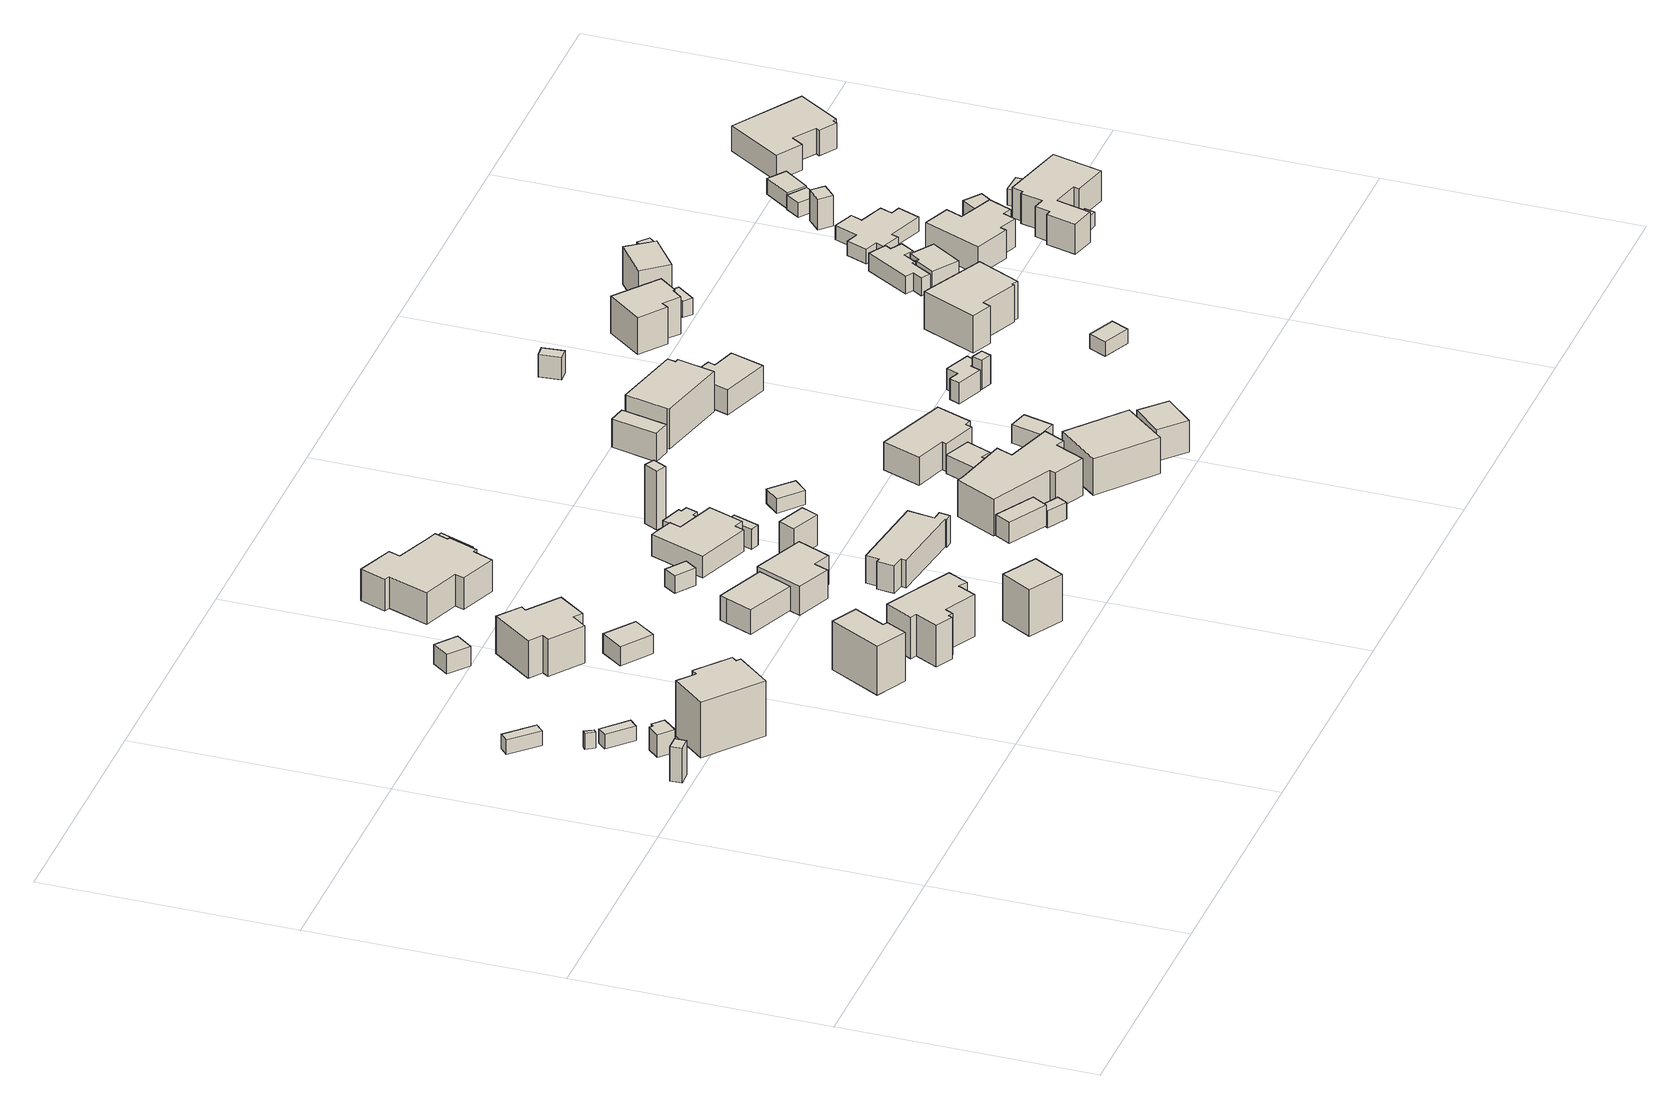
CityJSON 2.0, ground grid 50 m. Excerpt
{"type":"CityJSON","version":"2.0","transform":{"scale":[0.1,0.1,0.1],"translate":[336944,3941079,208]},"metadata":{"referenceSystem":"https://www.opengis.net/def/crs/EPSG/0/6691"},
"CityObjects":{
"building1":{"type":"Building","attributes":{"measuredHeight":7.7,"BuildingIDAttribute.prefecture":"14","BuildingIDAttribute.city":"14151","BuildingDetailAttribute.surveyYear":2015},"geometry":[{"type":"Solid","lod":"1","boundaries":[[[[0,1,2,3]],[[2,4,5,3]],[[1,6,4,2]],[[0,7,6,1]],[[3,5,7,0]],[[4,6,7,5]]]]}]},
"building2":{"type":"Building","attributes":{"BuildingIDAttribute.prefecture":"14","BuildingIDAttribute.city":"14151","BuildingDetailAttribute.surveyYear":2015},"geometry":[{"type":"Solid","lod":"1","boundaries":[[[[8,9,10,11]],[[10,12,13,11]],[[9,14,12,10]],[[8,15,14,9]],[[11,13,15,8]],[[12,14,15,13]]]]}]},
"building3":{"type":"Building","attributes":{"measuredHeight":3.9,"BuildingIDAttribute.prefecture":"14","BuildingIDAttribute.city":"14151","BuildingDetailAttribute.surveyYear":2015},"geometry":[{"type":"Solid","lod":"1","boundaries":[[[[16,17,18,19]],[[18,20,21,19]],[[17,22,20,18]],[[16,23,22,17]],[[19,21,23,16]],[[20,22,23,21]]]]}]},
"building4":{"type":"Building","attributes":{"measuredHeight":5.6,"BuildingIDAttribute.prefecture":"14","BuildingIDAttribute.city":"14151","BuildingDetailAttribute.surveyYear":2015},"geometry":[{"type":"Solid","lod":"1","boundaries":[[[[24,25,26,27,28,29]],[[28,30,31,29]],[[27,32,30,28]],[[26,33,32,27]],[[25,34,33,26]],[[24,35,34,25]],[[29,31,35,24]],[[30,32,33,34,35,31]]]]}]},
"building5":{"type":"Building","attributes":{"BuildingIDAttribute.prefecture":"14","BuildingIDAttribute.city":"14151","BuildingDetailAttribute.surveyYear":2015},"geometry":[{"type":"Solid","lod":"1","boundaries":[[[[36,37,38,39]],[[38,40,41,39]],[[37,42,40,38]],[[36,43,42,37]],[[39,41,43,36]],[[40,42,43,41]]]]}]},
"building6":{"type":"Building","attributes":{"usage":"411","measuredHeight":12.9,"storeysAboveGround":1,"BuildingIDAttribute.prefecture":"14","BuildingIDAttribute.city":"14151","BuildingDetailAttribute.totalFloorArea":115.38,"BuildingDetailAttribute.buildingFootprintArea":115.38,"BuildingDetailAttribute.buildingStructureType":"601","BuildingDetailAttribute.buildingStructureOrgType":"1","BuildingDetailAttribute.orgUsage":"10","BuildingDetailAttribute.surveyYear":2015},"geometry":[{"type":"Solid","lod":"1","boundaries":[[[[44,45,46,47,48,49,50,51]],[[50,52,53,51]],[[49,54,52,50]],[[48,55,54,49]],[[47,56,55,48]],[[46,57,56,47]],[[45,58,57,46]],[[44,59,58,45]],[[51,53,59,44]],[[52,54,55,56,57,58,59,53]]]]}]},
"building7":{"type":"Building","attributes":{"measuredHeight":4.7,"BuildingIDAttribute.prefecture":"14","BuildingIDAttribute.city":"14151","BuildingDetailAttribute.surveyYear":2015},"geometry":[{"type":"Solid","lod":"1","boundaries":[[[[60,61,62,63]],[[62,64,65,63]],[[61,66,64,62]],[[60,67,66,61]],[[63,65,67,60]],[[64,66,67,65]]]]}]},
"building8":{"type":"Building","attributes":{"measuredHeight":9,"BuildingIDAttribute.prefecture":"14","BuildingIDAttribute.city":"14151","BuildingDetailAttribute.surveyYear":2015},"geometry":[{"type":"Solid","lod":"1","boundaries":[[[[68,69,70,71,72,73,74,75,76,77]],[[76,78,79,77]],[[75,80,78,76]],[[74,81,80,75]],[[73,82,81,74]],[[72,83,82,73]],[[71,84,83,72]],[[70,85,84,71]],[[69,86,85,70]],[[68,87,86,69]],[[77,79,87,68]],[[78,80,81,82,83,84,85,86,87,79]]]]}]},
"building9":{"type":"Building","attributes":{"measuredHeight":4.2,"BuildingIDAttribute.prefecture":"14","BuildingIDAttribute.city":"14151","BuildingDetailAttribute.surveyYear":2015},"geometry":[{"type":"Solid","lod":"1","boundaries":[[[[88,89,90,91]],[[90,92,93,91]],[[89,94,92,90]],[[88,95,94,89]],[[91,93,95,88]],[[92,94,95,93]]]]}]},
"building10":{"type":"Building","attributes":{"usage":"411","measuredHeight":10.7,"storeysAboveGround":2,"BuildingIDAttribute.prefecture":"14","BuildingIDAttribute.city":"14151","BuildingDetailAttribute.totalFloorArea":119.31,"BuildingDetailAttribute.buildingFootprintArea":59.66,"BuildingDetailAttribute.buildingStructureType":"601","BuildingDetailAttribute.buildingStructureOrgType":"1","BuildingDetailAttribute.orgUsage":"10","BuildingDetailAttribute.surveyYear":2015},"geometry":[{"type":"Solid","lod":"1","boundaries":[[[[96,97,98,99,100,101]],[[100,102,103,101]],[[99,104,102,100]],[[98,105,104,99]],[[97,106,105,98]],[[96,107,106,97]],[[101,103,107,96]],[[102,104,105,106,107,103]]]]}]},
"building11":{"type":"Building","attributes":{"usage":"411","measuredHeight":8.9,"storeysAboveGround":2,"BuildingIDAttribute.prefecture":"14","BuildingIDAttribute.city":"14151","BuildingDetailAttribute.totalFloorArea":375.32,"BuildingDetailAttribute.buildingFootprintArea":187.66,"BuildingDetailAttribute.buildingStructureType":"601","BuildingDetailAttribute.buildingStructureOrgType":"1","BuildingDetailAttribute.orgUsage":"10","BuildingDetailAttribute.surveyYear":2015,"BuildingLandSlideRiskAttribute.description":"1","BuildingLandSlideRiskAttribute.areaType":"1"},"geometry":[{"type":"Solid","lod":"1","boundaries":[[[[108,109,110,111,112,113,114,115,116,117,118,119,120,121,122,123]],[[122,124,125,123]],[[121,126,124,122]],[[120,127,126,121]],[[119,128,127,120]],[[118,129,128,119]],[[117,130,129,118]],[[116,131,130,117]],[[115,132,131,116]],[[114,133,132,115]],[[113,134,133,114]],[[112,135,134,113]],[[111,136,135,112]],[[110,137,136,111]],[[109,138,137,110]],[[108,139,138,109]],[[123,125,139,108]],[[124,126,127,128,129,130,131,132,133,134,135,136,137,138,139,125]]]]}]},
"building12":{"type":"Building","attributes":{"usage":"411","measuredHeight":9.9,"storeysAboveGround":2,"BuildingIDAttribute.prefecture":"14","BuildingIDAttribute.city":"14151","BuildingDetailAttribute.totalFloorArea":216.31,"BuildingDetailAttribute.buildingFootprintArea":108.16,"BuildingDetailAttribute.buildingStructureType":"601","BuildingDetailAttribute.buildingStructureOrgType":"1","BuildingDetailAttribute.orgUsage":"10","BuildingDetailAttribute.surveyYear":2015,"BuildingLandSlideRiskAttribute.description":"1","BuildingLandSlideRiskAttribute.areaType":"1"},"geometry":[{"type":"Solid","lod":"1","boundaries":[[[[140,141,142,143,144,145,146,147,148,149,150,151]],[[150,152,153,151]],[[149,154,152,150]],[[148,155,154,149]],[[147,156,155,148]],[[146,157,156,147]],[[145,158,157,146]],[[144,159,158,145]],[[143,160,159,144]],[[142,161,160,143]],[[141,162,161,142]],[[140,163,162,141]],[[151,153,163,140]],[[152,154,155,156,157,158,159,160,161,162,163,153]]]]}]},
"building13":{"type":"Building","attributes":{"usage":"413","measuredHeight":5.9,"storeysAboveGround":1,"BuildingIDAttribute.prefecture":"14","BuildingIDAttribute.city":"14151","BuildingDetailAttribute.totalFloorArea":65.57,"BuildingDetailAttribute.buildingFootprintArea":65.57,"BuildingDetailAttribute.buildingStructureType":"601","BuildingDetailAttribute.buildingStructureOrgType":"1","BuildingDetailAttribute.orgUsage":"30","BuildingDetailAttribute.surveyYear":2015},"geometry":[{"type":"Solid","lod":"1","boundaries":[[[[164,165,166,167,168]],[[167,169,170,168]],[[166,171,169,167]],[[165,172,171,166]],[[164,173,172,165]],[[168,170,173,164]],[[169,171,172,173,170]]]]}]},
"building14":{"type":"Building","attributes":{"BuildingIDAttribute.prefecture":"14","BuildingIDAttribute.city":"14151","BuildingDetailAttribute.surveyYear":2015},"geometry":[{"type":"Solid","lod":"1","boundaries":[[[[174,175,176,177,178,179,180,181]],[[180,182,183,181]],[[179,184,182,180]],[[178,185,184,179]],[[177,186,185,178]],[[176,187,186,177]],[[175,188,187,176]],[[174,189,188,175]],[[181,183,189,174]],[[182,184,185,186,187,188,189,183]]]]}]},
"building15":{"type":"Building","attributes":{"measuredHeight":4,"BuildingIDAttribute.prefecture":"14","BuildingIDAttribute.city":"14151","BuildingDetailAttribute.surveyYear":2015},"geometry":[{"type":"Solid","lod":"1","boundaries":[[[[190,191,192,193]],[[192,194,195,193]],[[191,196,194,192]],[[190,197,196,191]],[[193,195,197,190]],[[194,196,197,195]]]]}]},
"building16":{"type":"Building","attributes":{"usage":"413","measuredHeight":7.3,"storeysAboveGround":1,"BuildingIDAttribute.prefecture":"14","BuildingIDAttribute.city":"14151","BuildingDetailAttribute.totalFloorArea":91.71,"BuildingDetailAttribute.buildingFootprintArea":91.71,"BuildingDetailAttribute.buildingStructureType":"601","BuildingDetailAttribute.buildingStructureOrgType":"1","BuildingDetailAttribute.orgUsage":"30","BuildingDetailAttribute.surveyYear":2015},"geometry":[{"type":"Solid","lod":"1","boundaries":[[[[198,199,200,201,202,203]],[[202,204,205,203]],[[201,206,204,202]],[[200,207,206,201]],[[199,208,207,200]],[[198,209,208,199]],[[203,205,209,198]],[[204,206,207,208,209,205]]]]}]},
"building17":{"type":"Building","attributes":{"usage":"411","measuredHeight":10,"storeysAboveGround":1,"BuildingIDAttribute.prefecture":"14","BuildingIDAttribute.city":"14151","BuildingDetailAttribute.totalFloorArea":56.04,"BuildingDetailAttribute.buildingFootprintArea":56.04,"BuildingDetailAttribute.buildingStructureType":"610","BuildingDetailAttribute.buildingStructureOrgType":"2","BuildingDetailAttribute.orgUsage":"10","BuildingDetailAttribute.surveyYear":2015,"BuildingLandSlideRiskAttribute.description":"1","BuildingLandSlideRiskAttribute.areaType":"1"},"geometry":[{"type":"Solid","lod":"1","boundaries":[[[[210,211,212,213]],[[212,214,215,213]],[[211,216,214,212]],[[210,217,216,211]],[[213,215,217,210]],[[214,216,217,215]]]]}]},
"building18":{"type":"Building","attributes":{"usage":"413","measuredHeight":5.6,"storeysAboveGround":1,"BuildingIDAttribute.prefecture":"14","BuildingIDAttribute.city":"14151","BuildingDetailAttribute.totalFloorArea":121.06,"BuildingDetailAttribute.buildingFootprintArea":121.06,"BuildingDetailAttribute.buildingStructureType":"601","BuildingDetailAttribute.buildingStructureOrgType":"1","BuildingDetailAttribute.orgUsage":"30","BuildingDetailAttribute.surveyYear":2015},"geometry":[{"type":"Solid","lod":"1","boundaries":[[[[218,219,220,221,222,223,224,225]],[[224,226,227,225]],[[223,228,226,224]],[[222,229,228,223]],[[221,230,229,222]],[[220,231,230,221]],[[219,232,231,220]],[[218,233,232,219]],[[225,227,233,218]],[[226,228,229,230,231,232,233,227]]]]}]},
"building19":{"type":"Building","attributes":{"usage":"413","measuredHeight":7.3,"storeysAboveGround":2,"BuildingIDAttribute.prefecture":"14","BuildingIDAttribute.city":"14151","BuildingDetailAttribute.totalFloorArea":210.36,"BuildingDetailAttribute.buildingFootprintArea":105.18,"BuildingDetailAttribute.buildingStructureType":"601","BuildingDetailAttribute.buildingStructureOrgType":"1","BuildingDetailAttribute.orgUsage":"30","BuildingDetailAttribute.surveyYear":2015},"geometry":[{"type":"Solid","lod":"1","boundaries":[[[[234,235,236,237,238,239,240,241,242,243,244,245]],[[244,246,247,245]],[[243,248,246,244]],[[242,249,248,243]],[[241,250,249,242]],[[240,251,250,241]],[[239,252,251,240]],[[238,253,252,239]],[[237,254,253,238]],[[236,255,254,237]],[[235,256,255,236]],[[234,257,256,235]],[[245,247,257,234]],[[246,248,249,250,251,252,253,254,255,256,257,247]]]]}]},
"building20":{"type":"Building","attributes":{"usage":"413","measuredHeight":5.4,"storeysAboveGround":1,"BuildingIDAttribute.prefecture":"14","BuildingIDAttribute.city":"14151","BuildingDetailAttribute.totalFloorArea":9.19,"BuildingDetailAttribute.buildingFootprintArea":9.19,"BuildingDetailAttribute.buildingStructureType":"601","BuildingDetailAttribute.buildingStructureOrgType":"1","BuildingDetailAttribute.orgUsage":"30","BuildingDetailAttribute.surveyYear":2015},"geometry":[{"type":"Solid","lod":"1","boundaries":[[[[258,259,260,261]],[[260,262,263,261]],[[259,264,262,260]],[[258,265,264,259]],[[261,263,265,258]],[[262,264,265,263]]]]}]},
"building21":{"type":"Building","attributes":{"usage":"413","measuredHeight":3.9,"storeysAboveGround":1,"BuildingIDAttribute.prefecture":"14","BuildingIDAttribute.city":"14151","BuildingDetailAttribute.totalFloorArea":19.74,"BuildingDetailAttribute.buildingFootprintArea":19.74,"BuildingDetailAttribute.buildingStructureType":"601","BuildingDetailAttribute.buildingStructureOrgType":"1","BuildingDetailAttribute.orgUsage":"30","BuildingDetailAttribute.surveyYear":2015},"geometry":[{"type":"Solid","lod":"1","boundaries":[[[[266,267,268,269,270,271,272,273]],[[272,274,275,273]],[[271,276,274,272]],[[270,277,276,271]],[[269,278,277,270]],[[268,279,278,269]],[[267,280,279,268]],[[266,281,280,267]],[[273,275,281,266]],[[274,276,277,278,279,280,281,275]]]]}]},
"building22":{"type":"Building","attributes":{"usage":"413","measuredHeight":7.1,"storeysAboveGround":1,"BuildingIDAttribute.prefecture":"14","BuildingIDAttribute.city":"14151","BuildingDetailAttribute.totalFloorArea":36.73,"BuildingDetailAttribute.buildingFootprintArea":36.73,"BuildingDetailAttribute.buildingStructureType":"601","BuildingDetailAttribute.buildingStructureOrgType":"1","BuildingDetailAttribute.orgUsage":"30","BuildingDetailAttribute.surveyYear":2015},"geometry":[{"type":"Solid","lod":"1","boundaries":[[[[282,283,284,285]],[[284,286,287,285]],[[283,288,286,284]],[[282,289,288,283]],[[285,287,289,282]],[[286,288,289,287]]]]}]},
"building23":{"type":"Building","attributes":{"measuredHeight":16,"BuildingIDAttribute.prefecture":"14","BuildingIDAttribute.city":"14151","BuildingDetailAttribute.surveyYear":2015},"geometry":[{"type":"Solid","lod":"1","boundaries":[[[[290,291,292,293]],[[292,294,295,293]],[[291,296,294,292]],[[290,297,296,291]],[[293,295,297,290]],[[294,296,297,295]]]]}]},
"building24":{"type":"Building","attributes":{"measuredHeight":4.6,"BuildingIDAttribute.prefecture":"14","BuildingIDAttribute.city":"14151","BuildingDetailAttribute.surveyYear":2015},"geometry":[{"type":"Solid","lod":"1","boundaries":[[[[298,299,300,301]],[[300,302,303,301]],[[299,304,302,300]],[[298,305,304,299]],[[301,303,305,298]],[[302,304,305,303]]]]}]},
"building25":{"type":"Building","attributes":{"measuredHeight":4.5,"BuildingIDAttribute.prefecture":"14","BuildingIDAttribute.city":"14151","BuildingDetailAttribute.surveyYear":2015},"geometry":[{"type":"Solid","lod":"1","boundaries":[[[[306,307,308,309]],[[308,310,311,309]],[[307,312,310,308]],[[306,313,312,307]],[[309,311,313,306]],[[310,312,313,311]]]]}]},
"building26":{"type":"Building","attributes":{"usage":"431","storeysAboveGround":1,"BuildingIDAttribute.prefecture":"14","BuildingIDAttribute.city":"14151","BuildingDetailAttribute.totalFloorArea":19.78,"BuildingDetailAttribute.buildingFootprintArea":19.78,"BuildingDetailAttribute.buildingStructureType":"601","BuildingDetailAttribute.buildingStructureOrgType":"1","BuildingDetailAttribute.orgUsage":"141","BuildingDetailAttribute.surveyYear":2015},"geometry":[{"type":"Solid","lod":"1","boundaries":[[[[314,315,316,317]],[[316,318,319,317]],[[315,320,318,316]],[[314,321,320,315]],[[317,319,321,314]],[[318,320,321,319]]]]}]},
"building27":{"type":"Building","attributes":{"usage":"413","measuredHeight":9.2,"storeysAboveGround":2,"BuildingIDAttribute.prefecture":"14","BuildingIDAttribute.city":"14151","BuildingDetailAttribute.totalFloorArea":371.3,"BuildingDetailAttribute.buildingFootprintArea":185.65,"BuildingDetailAttribute.buildingStructureType":"601","BuildingDetailAttribute.buildingStructureOrgType":"1","BuildingDetailAttribute.orgUsage":"30","BuildingDetailAttribute.surveyYear":2015},"geometry":[{"type":"Solid","lod":"1","boundaries":[[[[322,323,324,325,326,327,328,329,330,331,332]],[[331,333,334,332]],[[330,335,333,331]],[[329,336,335,330]],[[328,337,336,329]],[[327,338,337,328]],[[326,339,338,327]],[[325,340,339,326]],[[324,341,340,325]],[[323,342,341,324]],[[322,343,342,323]],[[332,334,343,322]],[[333,335,336,337,338,339,340,341,342,343,334]]]]}]},
"building28":{"type":"Building","attributes":{"usage":"411","measuredHeight":7.2,"storeysAboveGround":1,"BuildingIDAttribute.prefecture":"14","BuildingIDAttribute.city":"14151","BuildingDetailAttribute.totalFloorArea":29.94,"BuildingDetailAttribute.buildingFootprintArea":29.94,"BuildingDetailAttribute.buildingStructureType":"601","BuildingDetailAttribute.buildingStructureOrgType":"1","BuildingDetailAttribute.orgUsage":"10","BuildingDetailAttribute.surveyYear":2015,"BuildingLandSlideRiskAttribute.description":"1","BuildingLandSlideRiskAttribute.areaType":"1"},"geometry":[{"type":"Solid","lod":"1","boundaries":[[[[344,345,346,347,348]],[[347,349,350,348]],[[346,351,349,347]],[[345,352,351,346]],[[344,353,352,345]],[[348,350,353,344]],[[349,351,352,353,350]]]]}]},
"building29":{"type":"Building","attributes":{"usage":"411","measuredHeight":4.3,"storeysAboveGround":1,"BuildingIDAttribute.prefecture":"14","BuildingIDAttribute.city":"14151","BuildingDetailAttribute.totalFloorArea":9.15,"BuildingDetailAttribute.buildingFootprintArea":9.15,"BuildingDetailAttribute.buildingStructureType":"601","BuildingDetailAttribute.buildingStructureOrgType":"1","BuildingDetailAttribute.orgUsage":"10","BuildingDetailAttribute.surveyYear":2015},"geometry":[{"type":"Solid","lod":"1","boundaries":[[[[354,355,356,357,358,359]],[[358,360,361,359]],[[357,362,360,358]],[[356,363,362,357]],[[355,364,363,356]],[[354,365,364,355]],[[359,361,365,354]],[[360,362,363,364,365,361]]]]}]},
"building30":{"type":"Building","attributes":{"usage":"411","measuredHeight":7.8,"storeysAboveGround":3,"BuildingIDAttribute.prefecture":"14","BuildingIDAttribute.city":"14151","BuildingDetailAttribute.totalFloorArea":299.04,"BuildingDetailAttribute.buildingFootprintArea":99.68,"BuildingDetailAttribute.buildingStructureType":"601","BuildingDetailAttribute.buildingStructureOrgType":"1","BuildingDetailAttribute.orgUsage":"10","BuildingDetailAttribute.surveyYear":2015},"geometry":[{"type":"Solid","lod":"1","boundaries":[[[[366,367,368,369,370,371,372,373]],[[372,374,375,373]],[[371,376,374,372]],[[370,377,376,371]],[[369,378,377,370]],[[368,379,378,369]],[[367,380,379,368]],[[366,381,380,367]],[[373,375,381,366]],[[374,376,377,378,379,380,381,375]]]]}]},
"building31":{"type":"Building","attributes":{"usage":"411","measuredHeight":8.8,"storeysAboveGround":2,"BuildingIDAttribute.prefecture":"14","BuildingIDAttribute.city":"14151","BuildingDetailAttribute.totalFloorArea":244.05,"BuildingDetailAttribute.buildingFootprintArea":122.03,"BuildingDetailAttribute.buildingStructureType":"601","BuildingDetailAttribute.buildingStructureOrgType":"1","BuildingDetailAttribute.orgUsage":"10","BuildingDetailAttribute.surveyYear":2015},"geometry":[{"type":"Solid","lod":"1","boundaries":[[[[382,383,384,385]],[[384,386,387,385]],[[383,388,386,384]],[[382,389,388,383]],[[385,387,389,382]],[[386,388,389,387]]]]}]},
"building32":{"type":"Building","attributes":{"usage":"411","measuredHeight":9.7,"storeysAboveGround":1,"BuildingIDAttribute.prefecture":"14","BuildingIDAttribute.city":"14151","BuildingDetailAttribute.totalFloorArea":121.78,"BuildingDetailAttribute.buildingFootprintArea":121.78,"BuildingDetailAttribute.buildingStructureType":"601","BuildingDetailAttribute.buildingStructureOrgType":"1","BuildingDetailAttribute.orgUsage":"10","BuildingDetailAttribute.surveyYear":2015,"BuildingLandSlideRiskAttribute.description":"1","BuildingLandSlideRiskAttribute.areaType":"1"},"geometry":[{"type":"Solid","lod":"1","boundaries":[[[[390,391,392,393,394,395,396]],[[395,397,398,396]],[[394,399,397,395]],[[393,400,399,394]],[[392,401,400,393]],[[391,402,401,392]],[[390,403,402,391]],[[396,398,403,390]],[[397,399,400,401,402,403,398]]]]}]},
"building33":{"type":"Building","attributes":{"usage":"411","measuredHeight":4.2,"storeysAboveGround":2,"BuildingIDAttribute.prefecture":"14","BuildingIDAttribute.city":"14151","BuildingDetailAttribute.totalFloorArea":39.85,"BuildingDetailAttribute.buildingFootprintArea":19.93,"BuildingDetailAttribute.buildingStructureType":"601","BuildingDetailAttribute.buildingStructureOrgType":"1","BuildingDetailAttribute.orgUsage":"10","BuildingDetailAttribute.surveyYear":2015},"geometry":[{"type":"Solid","lod":"1","boundaries":[[[[404,405,406,407]],[[406,408,409,407]],[[405,410,408,406]],[[404,411,410,405]],[[407,409,411,404]],[[408,410,411,409]]]]}]},
"building34":{"type":"Building","attributes":{"usage":"411","measuredHeight":7.5,"storeysAboveGround":1,"BuildingIDAttribute.prefecture":"14","BuildingIDAttribute.city":"14151","BuildingDetailAttribute.totalFloorArea":44.48,"BuildingDetailAttribute.buildingFootprintArea":44.48,"BuildingDetailAttribute.buildingStructureType":"601","BuildingDetailAttribute.buildingStructureOrgType":"1","BuildingDetailAttribute.orgUsage":"10","BuildingDetailAttribute.surveyYear":2015},"geometry":[{"type":"Solid","lod":"1","boundaries":[[[[412,413,414,415]],[[414,416,417,415]],[[413,418,416,414]],[[412,419,418,413]],[[415,417,419,412]],[[416,418,419,417]]]]}]},
"building35":{"type":"Building","attributes":{"usage":"411","measuredHeight":5.8,"storeysAboveGround":1,"BuildingIDAttribute.prefecture":"14","BuildingIDAttribute.city":"14151","BuildingDetailAttribute.totalFloorArea":69.33,"BuildingDetailAttribute.buildingFootprintArea":69.33,"BuildingDetailAttribute.buildingStructureType":"601","BuildingDetailAttribute.buildingStructureOrgType":"1","BuildingDetailAttribute.orgUsage":"10","BuildingDetailAttribute.surveyYear":2015},"geometry":[{"type":"Solid","lod":"1","boundaries":[[[[420,421,422,423,424,425,426,427]],[[426,428,429,427]],[[425,430,428,426]],[[424,431,430,425]],[[423,432,431,424]],[[422,433,432,423]],[[421,434,433,422]],[[420,435,434,421]],[[427,429,435,420]],[[428,430,431,432,433,434,435,429]]]]}]},
"building36":{"type":"Building","attributes":{"measuredHeight":5,"BuildingIDAttribute.prefecture":"14","BuildingIDAttribute.city":"14151","BuildingDetailAttribute.surveyYear":2015},"geometry":[{"type":"Solid","lod":"1","boundaries":[[[[436,437,438,439]],[[438,440,441,439]],[[437,442,440,438]],[[436,443,442,437]],[[439,441,443,436]],[[440,442,443,441]]]]}]},
"building37":{"type":"Building","attributes":{"measuredHeight":6,"BuildingIDAttribute.prefecture":"14","BuildingIDAttribute.city":"14151","BuildingDetailAttribute.surveyYear":2015},"geometry":[{"type":"Solid","lod":"1","boundaries":[[[[444,445,446,447,448,449,450,451]],[[450,452,453,451]],[[449,454,452,450]],[[448,455,454,449]],[[447,456,455,448]],[[446,457,456,447]],[[445,458,457,446]],[[444,459,458,445]],[[451,453,459,444]],[[452,454,455,456,457,458,459,453]]]]}]},
"building38":{"type":"Building","attributes":{"measuredHeight":6.2,"BuildingIDAttribute.prefecture":"14","BuildingIDAttribute.city":"14151","BuildingDetailAttribute.surveyYear":2015},"geometry":[{"type":"Solid","lod":"1","boundaries":[[[[460,461,462,463]],[[462,464,465,463]],[[461,466,464,462]],[[460,467,466,461]],[[463,465,467,460]],[[464,466,467,465]]]]}]},
"building39":{"type":"Building","attributes":{"usage":"411","measuredHeight":8.8,"storeysAboveGround":2,"BuildingIDAttribute.prefecture":"14","BuildingIDAttribute.city":"14151","BuildingDetailAttribute.totalFloorArea":139.13,"BuildingDetailAttribute.buildingFootprintArea":69.57,"BuildingDetailAttribute.buildingStructureType":"601","BuildingDetailAttribute.buildingStructureOrgType":"1","BuildingDetailAttribute.orgUsage":"10","BuildingDetailAttribute.surveyYear":2015},"geometry":[{"type":"Solid","lod":"1","boundaries":[[[[468,469,470,471,472,473,474,475]],[[474,476,477,475]],[[473,478,476,474]],[[472,479,478,473]],[[471,480,479,472]],[[470,481,480,471]],[[469,482,481,470]],[[468,483,482,469]],[[475,477,483,468]],[[476,478,479,480,481,482,483,477]]]]}]},
"building40":{"type":"Building","attributes":{"measuredHeight":3.9,"BuildingIDAttribute.prefecture":"14","BuildingIDAttribute.city":"14151","BuildingDetailAttribute.surveyYear":2015},"geometry":[{"type":"Solid","lod":"1","boundaries":[[[[484,485,486,487,488,489]],[[488,490,491,489]],[[487,492,490,488]],[[486,493,492,487]],[[485,494,493,486]],[[484,495,494,485]],[[489,491,495,484]],[[490,492,493,494,495,491]]]]}]},
"building41":{"type":"Building","attributes":{"BuildingIDAttribute.prefecture":"14","BuildingIDAttribute.city":"14151","BuildingDetailAttribute.surveyYear":2015},"geometry":[{"type":"Solid","lod":"1","boundaries":[[[[496,497,498,499]],[[498,500,501,499]],[[497,502,500,498]],[[496,503,502,497]],[[499,501,503,496]],[[500,502,503,501]]]]}]},
"building42":{"type":"Building","attributes":{"usage":"413","measuredHeight":9.2,"storeysAboveGround":2,"BuildingIDAttribute.prefecture":"14","BuildingIDAttribute.city":"14151","BuildingDetailAttribute.totalFloorArea":245.6,"BuildingDetailAttribute.buildingFootprintArea":122.8,"BuildingDetailAttribute.buildingStructureType":"601","BuildingDetailAttribute.buildingStructureOrgType":"1","BuildingDetailAttribute.orgUsage":"30","BuildingDetailAttribute.surveyYear":2015},"geometry":[{"type":"Solid","lod":"1","boundaries":[[[[504,505,506,507,508,509,510,511]],[[510,512,513,511]],[[509,514,512,510]],[[508,515,514,509]],[[507,516,515,508]],[[506,517,516,507]],[[505,518,517,506]],[[504,519,518,505]],[[511,513,519,504]],[[512,514,515,516,517,518,519,513]]]]}]},
"building43":{"type":"Building","attributes":{"usage":"411","measuredHeight":8.5,"storeysAboveGround":2,"BuildingIDAttribute.prefecture":"14","BuildingIDAttribute.city":"14151","BuildingDetailAttribute.totalFloorArea":89.22,"BuildingDetailAttribute.buildingFootprintArea":44.61,"BuildingDetailAttribute.buildingStructureType":"601","BuildingDetailAttribute.buildingStructureOrgType":"1","BuildingDetailAttribute.orgUsage":"10","BuildingDetailAttribute.surveyYear":2015},"geometry":[{"type":"Solid","lod":"1","boundaries":[[[[520,521,522,523]],[[522,524,525,523]],[[521,526,524,522]],[[520,527,526,521]],[[523,525,527,520]],[[524,526,527,525]]]]}]},
"building44":{"type":"Building","attributes":{"usage":"411","measuredHeight":4.4,"storeysAboveGround":2,"BuildingIDAttribute.prefecture":"14","BuildingIDAttribute.city":"14151","BuildingDetailAttribute.totalFloorArea":62.39,"BuildingDetailAttribute.buildingFootprintArea":31.19,"BuildingDetailAttribute.buildingStructureType":"601","BuildingDetailAttribute.buildingStructureOrgType":"1","BuildingDetailAttribute.orgUsage":"10","BuildingDetailAttribute.surveyYear":2015},"geometry":[{"type":"Solid","lod":"1","boundaries":[[[[528,529,530,531,532,533,534,535,536,537,538,539]],[[538,540,541,539]],[[537,542,540,538]],[[536,543,542,537]],[[535,544,543,536]],[[534,545,544,535]],[[533,546,545,534]],[[532,547,546,533]],[[531,548,547,532]],[[530,549,548,531]],[[529,550,549,530]],[[528,551,550,529]],[[539,541,551,528]],[[540,542,543,544,545,546,547,548,549,550,551,541]]]]}]},
"building45":{"type":"Building","attributes":{"BuildingIDAttribute.prefecture":"14","BuildingIDAttribute.city":"14151","BuildingDetailAttribute.surveyYear":2015},"geometry":[{"type":"Solid","lod":"1","boundaries":[[[[552,553,554,555]],[[554,556,557,555]],[[553,558,556,554]],[[552,559,558,553]],[[555,557,559,552]],[[556,558,559,557]]]]}]},
"building46":{"type":"Building","attributes":{"usage":"411","measuredHeight":4.2,"storeysAboveGround":2,"BuildingIDAttribute.prefecture":"14","BuildingIDAttribute.city":"14151","BuildingDetailAttribute.totalFloorArea":66.51,"BuildingDetailAttribute.buildingFootprintArea":33.26,"BuildingDetailAttribute.buildingStructureType":"601","BuildingDetailAttribute.buildingStructureOrgType":"1","BuildingDetailAttribute.orgUsage":"10","BuildingDetailAttribute.surveyYear":2015},"geometry":[{"type":"Solid","lod":"1","boundaries":[[[[560,561,562,563,564,565]],[[564,566,567,565]],[[563,568,566,564]],[[562,569,568,563]],[[561,570,569,562]],[[560,571,570,561]],[[565,567,571,560]],[[566,568,569,570,571,567]]]]}]},
"building47":{"type":"Building","attributes":{"usage":"411","storeysAboveGround":2,"BuildingIDAttribute.prefecture":"14","BuildingIDAttribute.city":"14151","BuildingDetailAttribute.totalFloorArea":175.14,"BuildingDetailAttribute.buildingFootprintArea":87.57,"BuildingDetailAttribute.buildingStructureType":"601","BuildingDetailAttribute.buildingStructureOrgType":"1","BuildingDetailAttribute.orgUsage":"10","BuildingDetailAttribute.surveyYear":2015},"geometry":[{"type":"Solid","lod":"1","boundaries":[[[[572,573,574,575,576,577,578,579,580,581,582,583,584,585]],[[584,586,587,585]],[[583,588,586,584]],[[582,589,588,583]],[[581,590,589,582]],[[580,591,590,581]],[[579,592,591,580]],[[578,593,592,579]],[[577,594,593,578]],[[576,595,594,577]],[[575,596,595,576]],[[574,597,596,575]],[[573,598,597,574]],[[572,599,598,573]],[[585,587,599,572]],[[586,588,589,590,591,592,593,594,595,596,597,598,599,587]]]]}]},
"building48":{"type":"Building","attributes":{"usage":"411","measuredHeight":6.7,"storeysAboveGround":2,"BuildingIDAttribute.prefecture":"14","BuildingIDAttribute.city":"14151","BuildingDetailAttribute.totalFloorArea":164.99,"BuildingDetailAttribute.buildingFootprintArea":82.5,"BuildingDetailAttribute.buildingStructureType":"601","BuildingDetailAttribute.buildingStructureOrgType":"1","BuildingDetailAttribute.orgUsage":"10","BuildingDetailAttribute.surveyYear":2015},"geometry":[{"type":"Solid","lod":"1","boundaries":[[[[600,601,602,603,604,605,606,607,608,609]],[[608,610,611,609]],[[607,612,610,608]],[[606,613,612,607]],[[605,614,613,606]],[[604,615,614,605]],[[603,616,615,604]],[[602,617,616,603]],[[601,618,617,602]],[[600,619,618,601]],[[609,611,619,600]],[[610,612,613,614,615,616,617,618,619,611]]]]}]},
"building49":{"type":"Building","attributes":{"measuredHeight":7.5,"BuildingIDAttribute.prefecture":"14","BuildingIDAttribute.city":"14151","BuildingDetailAttribute.surveyYear":2015},"geometry":[{"type":"Solid","lod":"1","boundaries":[[[[620,621,622,623]],[[622,624,625,623]],[[621,626,624,622]],[[620,627,626,621]],[[623,625,627,620]],[[624,626,627,625]]]]}]},
"building50":{"type":"Building","attributes":{"usage":"411","storeysAboveGround":2,"BuildingIDAttribute.prefecture":"14","BuildingIDAttribute.city":"14151","BuildingDetailAttribute.totalFloorArea":24.06,"BuildingDetailAttribute.buildingFootprintArea":12.03,"BuildingDetailAttribute.buildingStructureType":"601","BuildingDetailAttribute.buildingStructureOrgType":"1","BuildingDetailAttribute.orgUsage":"10","BuildingDetailAttribute.surveyYear":2015},"geometry":[{"type":"Solid","lod":"1","boundaries":[[[[628,629,630,631]],[[630,632,633,631]],[[629,634,632,630]],[[628,635,634,629]],[[631,633,635,628]],[[632,634,635,633]]]]}]},
"building51":{"type":"Building","attributes":{"measuredHeight":5.1,"BuildingIDAttribute.prefecture":"14","BuildingIDAttribute.city":"14151","BuildingDetailAttribute.surveyYear":2015},"geometry":[{"type":"Solid","lod":"1","boundaries":[[[[636,637,638,639]],[[638,640,641,639]],[[637,642,640,638]],[[636,643,642,637]],[[639,641,643,636]],[[640,642,643,641]]]]}]},
"building52":{"type":"Building","attributes":{"BuildingIDAttribute.prefecture":"14","BuildingIDAttribute.city":"14151","BuildingDetailAttribute.surveyYear":2015},"geometry":[{"type":"Solid","lod":"1","boundaries":[[[[644,645,646,647]],[[646,648,649,647]],[[645,650,648,646]],[[644,651,650,645]],[[647,649,651,644]],[[648,650,651,649]]]]}]},
"building53":{"type":"Building","attributes":{"measuredHeight":3.4,"BuildingIDAttribute.prefecture":"14","BuildingIDAttribute.city":"14151","BuildingDetailAttribute.surveyYear":2015},"geometry":[{"type":"Solid","lod":"1","boundaries":[[[[652,653,654,655]],[[654,656,657,655]],[[653,658,656,654]],[[652,659,658,653]],[[655,657,659,652]],[[656,658,659,657]]]]}]},
"building54":{"type":"Building","attributes":{"usage":"411","measuredHeight":9,"storeysAboveGround":2,"BuildingIDAttribute.prefecture":"14","BuildingIDAttribute.city":"14151","BuildingDetailAttribute.totalFloorArea":290.46,"BuildingDetailAttribute.buildingFootprintArea":145.23,"BuildingDetailAttribute.buildingStructureType":"601","BuildingDetailAttribute.buildingStructureOrgType":"1","BuildingDetailAttribute.orgUsage":"10","BuildingDetailAttribute.surveyYear":2015},"geometry":[{"type":"Solid","lod":"1","boundaries":[[[[660,661,662,663,664,665,666,667,668,669,670,671,672,673]],[[672,674,675,673]],[[671,676,674,672]],[[670,677,676,671]],[[669,678,677,670]],[[668,679,678,669]],[[667,680,679,668]],[[666,681,680,667]],[[665,682,681,666]],[[664,683,682,665]],[[663,684,683,664]],[[662,685,684,663]],[[661,686,685,662]],[[660,687,686,661]],[[673,675,687,660]],[[674,676,677,678,679,680,681,682,683,684,685,686,687,675]]]]}]},
"building55":{"type":"Building","attributes":{"measuredHeight":4.3,"BuildingIDAttribute.prefecture":"14","BuildingIDAttribute.city":"14151","BuildingDetailAttribute.surveyYear":2015},"geometry":[{"type":"Solid","lod":"1","boundaries":[[[[688,689,690,691]],[[690,692,693,691]],[[689,694,692,690]],[[688,695,694,689]],[[691,693,695,688]],[[692,694,695,693]]]]}]},
"building56":{"type":"Building","attributes":{"usage":"422","measuredHeight":6.3,"storeysAboveGround":1,"BuildingIDAttribute.prefecture":"14","BuildingIDAttribute.city":"14151","BuildingDetailAttribute.totalFloorArea":90.57,"BuildingDetailAttribute.buildingFootprintArea":90.57,"BuildingDetailAttribute.buildingStructureType":"601","BuildingDetailAttribute.buildingStructureOrgType":"1","BuildingDetailAttribute.orgUsage":"137","BuildingDetailAttribute.surveyYear":2015},"geometry":[{"type":"Solid","lod":"1","boundaries":[[[[696,697,698,699,700,701,702,703,704,705]],[[704,706,707,705]],[[703,708,706,704]],[[702,709,708,703]],[[701,710,709,702]],[[700,711,710,701]],[[699,712,711,700]],[[698,713,712,699]],[[697,714,713,698]],[[696,715,714,697]],[[705,707,715,696]],[[706,708,709,710,711,712,713,714,715,707]]]]}]}
},
"vertices":[
[66,477,87],[65,500,87],[94,501,87],[94,478,87],[94,501,159],[94,478,159],[65,500,159],[66,477,159],
[73,752,119],[57,736,119],[7,787,119],[23,802,119],[7,787,149],[23,802,149],[57,736,149],[73,752,149],
[94,649,109],[83,666,109],[90,671,109],[101,654,109],[90,671,142],[101,654,142],[83,666,142],[94,649,142],
[132,546,87],[152,568,87],[158,563,87],[163,568,87],[183,550,87],[158,522,87],[183,550,135],[158,522,135],[163,568,135],[158,563,135],[152,568,135],[132,546,135],
[105,636,103],[120,652,103],[166,608,103],[150,592,103],[166,608,133],[150,592,133],[120,652,133],[105,636,133],
[264,557,52],[297,530,52],[306,540,52],[370,487,52],[362,477,52],[370,471,52],[315,405,52],[209,491,52],[315,405,168],[209,491,168],[370,471,168],[362,477,168],[370,487,168],[306,540,168],[297,530,168],[264,557,168],
[277,970,129],[252,937,129],[212,968,129],[237,1001,129],[212,968,170],[237,1001,170],[252,937,170],[277,970,170],
[285,803,114],[294,816,114],[268,835,114],[329,916,114],[373,883,114],[365,873,114],[426,827,114],[387,773,114],[371,785,114],[349,756,114],[371,785,192],[349,756,192],[387,773,192],[426,827,192],[365,873,192],[373,883,192],[329,916,192],[268,835,192],[294,816,192],[285,803,192],
[378,700,102],[410,743,102],[468,701,102],[437,658,102],[468,701,142],[437,658,142],[410,743,142],[378,700,142],
[589,271,53],[568,230,53],[507,262,53],[562,365,53],[613,338,53],[580,276,53],[613,338,155],[580,276,155],[562,365,155],[507,262,155],[568,230,155],[589,271,155],
[502,1048,154],[486,1006,154],[478,1009,154],[462,968,154],[388,997,154],[395,1015,154],[320,1043,154],[350,1123,154],[338,1128,154],[358,1179,154],[430,1151,154],[422,1128,154],[496,1099,154],[513,1093,154],[503,1066,154],[508,1064,154],[503,1066,220],[508,1064,220],[513,1093,220],[496,1099,220],[422,1128,220],[430,1151,220],[358,1179,220],[338,1128,220],[350,1123,220],[320,1043,220],[395,1015,220],[388,997,220],[462,968,220],[478,1009,220],[486,1006,220],[502,1048,220],
[751,192,64],[733,156,64],[669,189,64],[661,173,64],[652,177,64],[648,169,64],[613,187,64],[637,233,64],[625,239,64],[653,294,64],[788,223,64],[768,182,64],[788,223,151],[768,182,151],[653,294,151],[625,239,151],[637,233,151],[613,187,151],[648,169,151],[652,177,151],[661,173,151],[669,189,151],[733,156,151],[751,192,151],
[565,519,94],[587,572,94],[593,586,94],[692,545,94],[663,478,94],[692,545,145],[663,478,145],[593,586,145],[587,572,145],[565,519,145],
[502,1048,156],[508,1064,156],[503,1066,156],[513,1093,156],[496,1099,156],[505,1126,156],[570,1101,156],[543,1032,156],[570,1101,186],[543,1032,186],[505,1126,186],[496,1099,186],[513,1093,186],[503,1066,186],[508,1064,186],[502,1048,186],
[630,684,108],[647,708,108],[685,681,108],[668,657,108],[685,681,144],[668,657,144],[647,708,144],[630,684,144],
[706,555,85],[810,512,85],[782,447,85],[747,461,85],[736,433,85],[667,462,85],[736,433,145],[667,462,145],[747,461,145],[782,447,145],[810,512,145],[706,555,145],
[850,94,7],[885,156,7],[953,117,7],[918,55,7],[953,117,104],[918,55,104],[885,156,104],[850,94,104],
[816,634,104],[809,615,104],[701,655,104],[742,765,104],[790,747,104],[782,725,104],[860,696,104],[835,627,104],[860,696,149],[835,627,149],[782,725,149],[790,747,149],[742,765,149],[701,655,149],[809,615,149],[816,634,149],
[843,373,59],[846,399,59],[1012,377,59],[1005,324,59],[1024,322,59],[1021,300,59],[1006,302,59],[1006,305,59],[854,326,59],[856,336,59],[830,340,59],[834,374,59],[830,340,117],[834,374,117],[856,336,117],[854,326,117],[1006,305,117],[1006,302,117],[1021,300,117],[1024,322,117],[1005,324,117],[1012,377,117],[846,399,117],[843,373,117],
[834,609,94],[852,660,94],[870,654,94],[852,603,94],[870,654,136],[852,603,136],[852,660,136],[834,609,136],
[838,720,104],[835,712,104],[789,727,104],[802,765,104],[846,750,104],[844,744,104],[857,739,104],[849,716,104],[857,739,142],[849,716,142],[844,744,142],[846,750,142],[802,765,142],[789,727,142],[835,712,142],[838,720,142],
[859,539,73],[873,571,73],[931,547,73],[917,514,73],[931,547,137],[917,514,137],[873,571,137],[859,539,137],
[825,784,105],[839,811,105],[859,801,105],[845,774,105],[859,801,228],[845,774,228],[839,811,228],[825,784,228],
[1058,202,56],[1076,234,56],[1153,190,56],[1135,159,56],[1153,190,100],[1135,159,100],[1076,234,100],[1058,202,100],
[1136,157,52],[1148,177,52],[1186,155,52],[1175,135,52],[1186,155,87],[1175,135,87],[1148,177,87],[1136,157,87],
[995,617,73],[1021,645,73],[1064,605,73],[1039,578,73],[1064,605,103],[1039,578,103],[1021,645,103],[995,617,103],
[1284,191,54],[1256,132,54],[1194,163,54],[1200,175,54],[1076,238,54],[1117,319,54],[1129,314,54],[1240,287,54],[1227,255,54],[1321,225,54],[1301,183,54],[1321,225,131],[1301,183,131],[1227,255,131],[1240,287,131],[1129,314,131],[1117,319,131],[1076,238,131],[1200,175,131],[1194,163,131],[1256,132,131],[1284,191,131],
[1062,846,114],[1027,854,114],[1048,944,114],[1082,937,114],[1081,930,114],[1082,937,173],[1081,930,173],[1048,944,173],[1027,854,173],[1062,846,173],
[1273,354,72],[1253,305,72],[1233,314,72],[1227,299,72],[1194,312,72],[1220,376,72],[1194,312,111],[1220,376,111],[1227,299,111],[1233,314,111],[1253,305,111],[1273,354,111],
[1336,431,73],[1310,362,73],[1297,366,73],[1293,353,73],[1224,377,73],[1228,386,73],[1165,408,73],[1194,484,73],[1165,408,131],[1194,484,131],[1228,386,131],[1224,377,131],[1293,353,131],[1297,366,131],[1310,362,131],[1336,431,131],
[1342,200,47],[1449,111,47],[1380,29,47],[1273,118,47],[1380,29,123],[1273,118,123],[1449,111,123],[1342,200,123],
[1223,880,123],[1206,806,123],[1061,840,123],[1062,846,123],[1081,930,123],[1219,898,123],[1215,881,123],[1219,898,207],[1215,881,207],[1081,930,207],[1062,846,207],[1061,840,207],[1206,806,207],[1223,880,207],
[1337,239,73],[1352,298,73],[1390,288,73],[1375,229,73],[1390,288,112],[1375,229,112],[1352,298,112],[1337,239,112],
[1418,50,46],[1469,104,46],[1517,59,46],[1466,4,46],[1517,59,112],[1466,4,112],[1469,104,112],[1418,50,112],
[1202,779,124],[1224,844,124],[1235,840,124],[1240,855,124],[1279,842,124],[1274,828,124],[1321,813,124],[1299,746,124],[1321,813,176],[1299,746,176],[1274,828,176],[1279,842,176],[1240,855,176],[1235,840,176],[1224,844,176],[1202,779,176],
[1195,1082,154],[1172,1080,154],[1168,1123,154],[1191,1125,154],[1168,1123,201],[1191,1125,201],[1172,1080,201],[1195,1082,201],
[1479,418,91],[1471,398,91],[1419,419,91],[1428,440,91],[1447,432,91],[1457,456,91],[1508,435,91],[1498,410,91],[1508,435,135],[1498,410,135],[1457,456,135],[1447,432,135],[1428,440,135],[1419,419,135],[1471,398,135],[1479,418,135],
[1473,396,94],[1481,416,94],[1504,406,94],[1496,387,94],[1504,406,154],[1496,387,154],[1481,416,154],[1473,396,154],
[1399,949,156],[1383,929,156],[1352,953,156],[1343,940,156],[1292,979,156],[1345,1048,156],[1430,982,156],[1403,947,156],[1430,982,233],[1403,947,233],[1345,1048,233],[1292,979,233],[1343,940,233],[1352,953,233],[1383,929,233],[1399,949,233],
[1423,939,164],[1430,948,164],[1419,957,164],[1439,983,164],[1466,961,164],[1439,926,164],[1466,961,198],[1439,926,198],[1439,983,198],[1419,957,198],[1430,948,198],[1423,939,198],
[1659,228,87],[1675,262,87],[1729,238,87],[1713,204,87],[1729,238,117],[1713,204,117],[1675,262,117],[1659,228,117],
[1671,396,125],[1659,402,125],[1658,398,125],[1584,431,125],[1577,415,125],[1536,433,125],[1585,542,125],[1712,481,125],[1585,542,203],[1712,481,203],[1536,433,203],[1577,415,203],[1584,431,203],[1658,398,203],[1659,402,203],[1671,396,203],
[1426,1024,165],[1494,1076,165],[1532,1025,165],[1465,974,165],[1532,1025,243],[1465,974,243],[1494,1076,243],[1426,1024,243],
[1720,692,136],[1754,672,136],[1747,660,136],[1769,647,136],[1753,620,136],[1735,630,136],[1720,605,136],[1714,608,136],[1689,566,136],[1671,577,136],[1683,596,136],[1668,605,136],[1683,596,173],[1668,605,173],[1671,577,173],[1689,566,173],[1714,608,173],[1720,605,173],[1735,630,173],[1753,620,173],[1769,647,173],[1747,660,173],[1754,672,173],[1720,692,173],
[1572,1058,163],[1593,1083,163],[1613,1066,163],[1592,1041,163],[1613,1066,193],[1592,1041,193],[1593,1083,193],[1572,1058,193],
[1697,565,136],[1722,604,136],[1727,600,136],[1741,621,136],[1785,592,136],[1746,532,136],[1785,592,174],[1746,532,174],[1741,621,174],[1727,600,174],[1722,604,174],[1697,565,174],
[1777,734,139],[1795,780,139],[1836,764,139],[1827,741,139],[1876,723,139],[1867,699,139],[1886,692,139],[1869,649,139],[1799,676,139],[1794,662,139],[1756,677,139],[1762,692,139],[1736,702,139],[1752,743,139],[1736,702,169],[1752,743,169],[1762,692,169],[1756,677,169],[1794,662,169],[1799,676,169],[1869,649,169],[1886,692,169],[1867,699,169],[1876,723,169],[1827,741,169],[1836,764,169],[1795,780,169],[1777,734,169],
[1889,603,123],[1876,571,123],[1945,542,123],[1926,496,123],[1909,503,123],[1899,478,123],[1863,493,123],[1858,481,123],[1789,510,123],[1836,625,123],[1789,510,182],[1836,625,182],[1858,481,182],[1863,493,182],[1899,478,182],[1909,503,182],[1926,496,182],[1945,542,182],[1876,571,182],[1889,603,182],
[1829,840,147],[1850,818,147],[1825,794,147],[1804,816,147],[1825,794,211],[1804,816,211],[1850,818,211],[1829,840,211],
[1884,864,149],[1864,836,149],[1829,861,149],[1848,889,149],[1829,861,179],[1848,889,179],[1864,836,179],[1884,864,179],
[1929,565,121],[1948,593,121],[1981,569,121],[1962,542,121],[1981,569,168],[1962,542,168],[1948,593,168],[1929,565,168],
[2000,375,116],[2005,396,116],[2026,391,116],[2021,371,116],[2026,391,146],[2021,371,146],[2005,396,146],[2000,375,146],
[1885,939,149],[1919,914,149],[1884,865,149],[1850,889,149],[1884,865,182],[1850,889,182],[1919,914,182],[1885,939,182],
[2123,393,104],[2053,411,104],[2056,422,104],[2004,435,104],[1986,367,104],[1939,379,104],[1954,438,104],[1964,436,104],[1972,466,104],[1995,460,104],[2006,504,104],[2013,503,104],[2019,525,104],[2148,492,104],[2019,525,167],[2148,492,167],[2013,503,167],[2006,504,167],[1995,460,167],[1972,466,167],[1964,436,167],[1954,438,167],[1939,379,167],[1986,367,167],[2004,435,167],[2056,422,167],[2053,411,167],[2123,393,167],
[2034,524,118],[2035,540,118],[2076,538,118],[2075,522,118],[2076,538,152],[2075,522,152],[2035,540,152],[2034,524,152],
[2147,963,141],[2094,880,141],[2087,884,141],[2082,875,141],[2048,897,141],[2053,904,141],[2009,933,141],[1994,910,141],[1944,942,141],[2013,1049,141],[1944,942,194],[2013,1049,194],[1994,910,194],[2009,933,194],[2053,904,194],[2048,897,194],[2082,875,194],[2087,884,194],[2094,880,194],[2147,963,194]
]}
